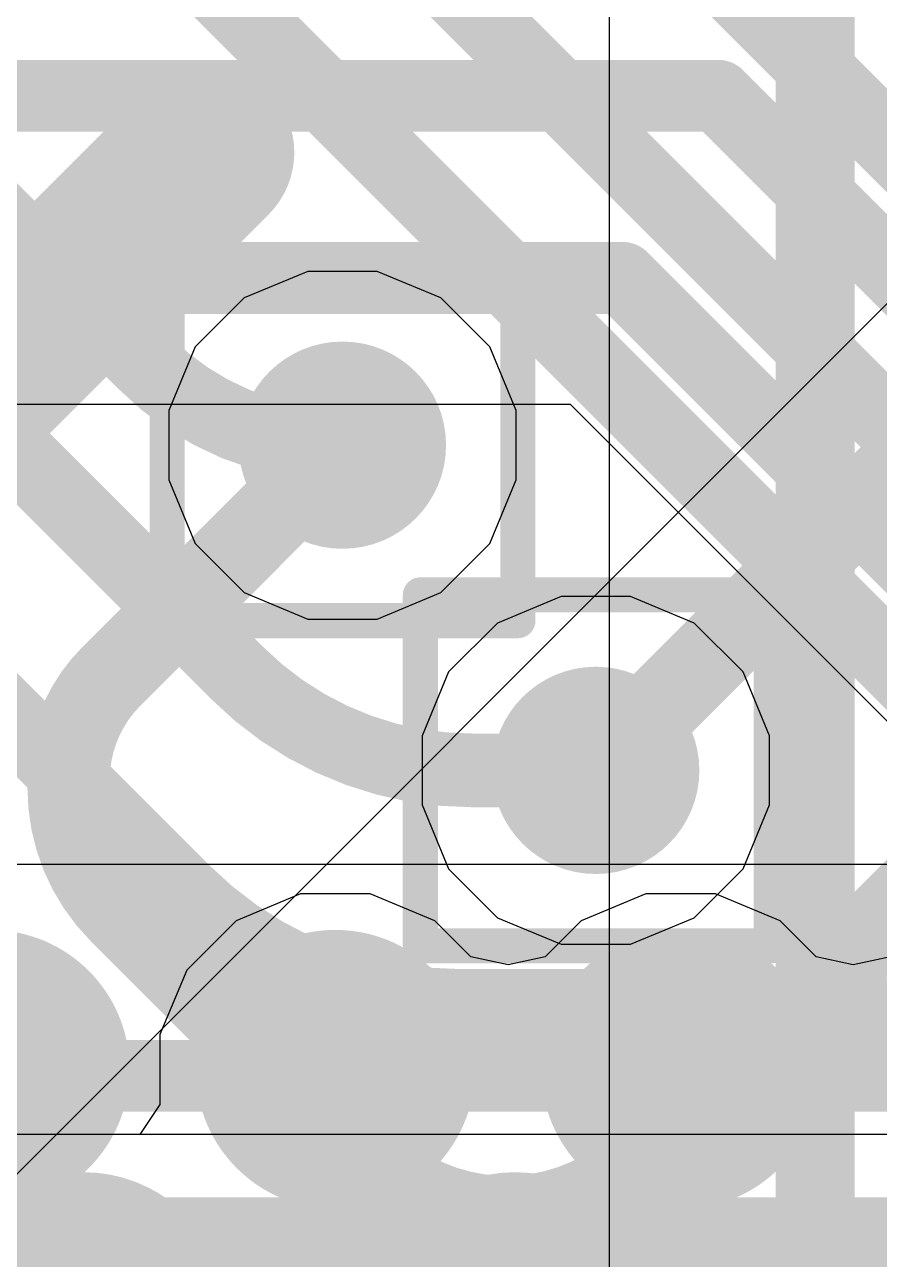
# Model space of a CAD drawing. Header units: inches. Extents: x -6 to 284, y -12 to 154.
# Drawn here: x 56.319 to 57.557, y -1.469 to 0.318 of the extents above; entities that cross this region are included whole.
import ezdxf

# ---------------------------------------------------------------- set-up
doc = ezdxf.new("R2010")
doc.units = ezdxf.units.IN
for name, color, linetype in [('Bottom Layer', 5, 'Continuous'), ('Bottom Paste', 16, 'Continuous'), ('Bottom Solder', 6, 'Continuous'), ('Drill Drawing', 1, 'Continuous'), ('GND-1', 16, 'Continuous'), ('PWR-1', 156, 'Continuous'), ('PWR-2', 130, 'Continuous'), ('Signal L1', 76, 'Continuous'), ('Top Layer', 1, 'Continuous'), ('Top Overlay', 2, 'Continuous'), ('Via Holes', 16, 'Continuous')]:
    doc.layers.add(name, color=color, linetype=linetype)

# ---------------------------------------------------------------- blocks, each defined once
blk = doc.blocks.new('FBGA_153_11_5_13__B_131')
at = {"layer": 'Bottom Layer'}
h = blk.add_hatch(color=5, dxfattribs=at)
edge = h.paths.add_edge_path()
edge.add_arc((-0.75000104, 3.25000112), 0.127, 0, 360)
h = blk.add_hatch(color=5, dxfattribs=at)
edge = h.paths.add_edge_path()
edge.add_arc((-0.2499995, 3.25000112), 0.127, 0, 360)
h = blk.add_hatch(color=5, dxfattribs=at)
edge = h.paths.add_edge_path()
edge.add_arc((0.2499995, 3.25000112), 0.127, 0, 360)
at = {"layer": 'Bottom Paste'}
h = blk.add_hatch(color=16, dxfattribs=at)
edge = h.paths.add_edge_path()
edge.add_arc((-0.75000104, 3.25000112), 0.127, 0, 360)
h = blk.add_hatch(color=16, dxfattribs=at)
edge = h.paths.add_edge_path()
edge.add_arc((-0.2499995, 3.25000112), 0.127, 0, 360)
h = blk.add_hatch(color=16, dxfattribs=at)
edge = h.paths.add_edge_path()
edge.add_arc((0.2499995, 3.25000112), 0.127, 0, 360)
at = {"layer": 'Bottom Solder'}
h = blk.add_hatch(color=6, dxfattribs=at)
edge = h.paths.add_edge_path()
edge.add_arc((-0.75000104, 3.25000112), 0.20200112, 0, 360)
h = blk.add_hatch(color=6, dxfattribs=at)
edge = h.paths.add_edge_path()
edge.add_arc((-0.2499995, 3.25000112), 0.20200112, 0, 360)
h = blk.add_hatch(color=6, dxfattribs=at)
edge = h.paths.add_edge_path()
edge.add_arc((0.2499995, 3.25000112), 0.20200112, 0, 360)
blk = doc.blocks.new('BGA_565_15_5_14_4__132')
at = {"layer": 'Top Overlay'}
blk.add_lwpolyline([(7.845000819999999, 7.295799479999999, 0.254, 0.254, 0), (4.219999179999999, 7.295799479999999, 0.254, 0.254, 0)], format="xyseb", dxfattribs=at)
blk.add_lwpolyline([(4.15649918, 7.295799479999999, 0.127, 0.127, 1), (4.28349918, 7.295799479999999, 0.127, 0.127, 1)], format="xyseb", close=True, dxfattribs=at)

msp = doc.modelspace()

# ---------------------------------------------------------------- hatches: boundary and pattern name
at = {"layer": 'GND-1'}
h = msp.add_hatch(color=16, dxfattribs=at)
edge = h.paths.add_edge_path()
edge.add_arc((56.7795537, -0.2907004599999999), 0.1499997, 0, 360)
h = msp.add_hatch(color=16, dxfattribs=at)
edge = h.paths.add_edge_path()
edge.add_arc((57.14633732, -0.76141834), 0.1499997, 0, 360)
at = {"layer": 'Signal L1'}
h = msp.add_hatch(color=76, dxfattribs=at)
edge = h.paths.add_edge_path()
edge.add_arc((56.7795537, -0.2907004599999999), 0.1499997, 0, 360)
h = msp.add_hatch(color=76, dxfattribs=at)
edge = h.paths.add_edge_path()
edge.add_arc((57.14633732, -0.76141834), 0.1499997, 0, 360)
at = {"layer": 'Top Layer'}
h = msp.add_hatch(color=1, dxfattribs=at)
edge = h.paths.add_edge_path()
edge.add_arc((56.7795537, -0.2907004599999999), 0.1499997, 0, 360)
h = msp.add_hatch(color=1, dxfattribs=at)
edge = h.paths.add_edge_path()
edge.add_arc((57.14633732, -0.76141834), 0.1499997, 0, 360)
at = {"layer": 'Via Holes'}
h = msp.add_hatch(color=7, dxfattribs=at)
edge = h.paths.add_edge_path()
edge.add_arc((56.7795537, -0.2907004599999999), 0.07499858, 0, 360)
h = msp.add_hatch(color=7, dxfattribs=at)
edge = h.paths.add_edge_path()
edge.add_arc((57.14633732, -0.76141834), 0.07499858, 0, 360)

# ---------------------------------------------------------------- linework, layer by layer
at = {"layer": 'Bottom Layer'}
for p, q in [((54.18509864, -0.23114), (57.10919235999999, -0.23114)), ((57.10919235999999, -0.23114), (57.72951624, -0.85146134)), ((56.7187588, -0.94036134), (56.62540363999999, -0.9790303)), ((56.81980508, -0.94036134), (56.7187588, -0.94036134)), ((56.91316024, -0.9790303), (56.81980508, -0.94036134)), ((57.2187578, -0.94036134), (57.12540264, -0.9790303)), ((57.31980408, -0.94036134), (57.2187578, -0.94036134)), ((57.41315923999999, -0.9790303), (57.31980408, -0.94036134)), ((56.62540363999999, -0.9790303), (56.5539509, -1.05048304)), ((56.96559853999999, -1.0314686), (56.91316024, -0.9790303)), ((57.12540264, -0.9790303), (57.07296434, -1.0314686)), ((57.46560007999999, -1.03147114), (57.41315923999999, -0.9790303)), ((57.01928143999999, -1.04302052), (56.96559853999999, -1.0314686)), ((57.07296434, -1.0314686), (57.01928143999999, -1.04302052)), ((57.51928044, -1.04302052), (57.46560007999999, -1.03147114)), ((57.57296333999999, -1.03147114), (57.51928044, -1.04302052)), ((56.5539509, -1.05048304), (56.51528194, -1.1438382)), ((56.51528194, -1.1438382), (56.51528194, -1.24488194)), ((56.51528194, -1.24488194), (56.48612527999999, -1.28851914)), ((61.51682896, -1.28851914), (54.93972756, -1.28851914)), ((56.48612527999999, -1.28851914), (56.05243805999999, -1.28851914))]:
    msp.add_line(p, q, dxfattribs=at)
for points in [[(51.42794387999999, 0.21502624, 0.10414, 0.10414, 0), (57.32324324, 0.21502624, 0.10414, 0.10414, 0)], [(57.32324324, 0.21502624, 0.10414, 0.10414, 0), (58.06217749999999, -0.52390802, 0.10414, 0.10414, 0)], [(51.31994308, -0.04856226, 0.10414, 0.10414, 0), (57.18482085999999, -0.04856226, 0.10414, 0.10414, 0)], [(57.18482085999999, -0.04856226, 0.10414, 0.10414, 0), (57.90492102, -0.76866242, 0.10414, 0.10414, 0)], [(56.12514302, -1.03647748, 0.2032, 0.2032, 0), (56.2692804, -1.18061486, 0.2032, 0.2032, 0)], [(56.2692804, -1.19436134, 0.2032, 0.2032, 0), (56.2692804, -1.18061486, 0.2032, 0.2032, 0)], [(55.7692814, -1.69436288, 0.2032, 0.2032, 0), (56.2692804, -1.19436388, 0.2032, 0.2032, 0)]]:
    msp.add_lwpolyline(points, format="xyseb", dxfattribs=at)
for points in [[(57.29720824, 0.21502624, 0.05207, 0.05207, 1), (57.34927824, 0.21502624, 0.05207, 0.05207, 1)], [(57.29720824, 0.21502624, 0.05207, 0.05207, 1), (57.34927824, 0.21502624, 0.05207, 0.05207, 1)], [(57.15878586, -0.04856226, 0.05207, 0.05207, 1), (57.21085585999999, -0.04856226, 0.05207, 0.05207, 1)], [(57.15878586, -0.04856226, 0.05207, 0.05207, 1), (57.21085585999999, -0.04856226, 0.05207, 0.05207, 1)], [(56.2184804, -1.18061486, 0.1016, 0.1016, 1), (56.32008039999999, -1.18061486, 0.1016, 0.1016, 1)], [(56.2184804, -1.18061486, 0.1016, 0.1016, 1), (56.32008039999999, -1.18061486, 0.1016, 0.1016, 1)], [(56.2184804, -1.19436134, 0.1016, 0.1016, 1), (56.32008039999999, -1.19436134, 0.1016, 0.1016, 1)], [(56.2184804, -1.19436388, 0.1016, 0.1016, 1), (56.32008039999999, -1.19436388, 0.1016, 0.1016, 1)]]:
    msp.add_lwpolyline(points, format="xyseb", close=True, dxfattribs=at)
at = {"layer": 'Drill Drawing'}
for points in [[(56.5255537, -0.03670046, 0.0508, 0.0508, 0), (57.0335537, -0.03670046, 0.0508, 0.0508, 0)], [(56.5255537, -0.5447004599999999, 0.0508, 0.0508, 0), (56.5255537, -0.03670046, 0.0508, 0.0508, 0)], [(57.0335537, -0.5447004599999999, 0.0508, 0.0508, 0), (57.0335537, -0.03670046, 0.0508, 0.0508, 0)], [(56.89233732, -0.50741834, 0.0508, 0.0508, 0), (57.40033732, -0.50741834, 0.0508, 0.0508, 0)], [(56.89233732, -1.01541834, 0.0508, 0.0508, 0), (56.89233732, -0.50741834, 0.0508, 0.0508, 0)], [(57.40033732, -1.01541834, 0.0508, 0.0508, 0), (57.40033732, -0.50741834, 0.0508, 0.0508, 0)], [(56.5255537, -0.5447004599999999, 0.0508, 0.0508, 0), (57.0335537, -0.5447004599999999, 0.0508, 0.0508, 0)], [(56.89233732, -1.01541834, 0.0508, 0.0508, 0), (57.40033732, -1.01541834, 0.0508, 0.0508, 0)]]:
    msp.add_lwpolyline(points, format="xyseb", dxfattribs=at)
for points in [[(56.51285369999999, -0.03670046, 0.0254, 0.0254, 1), (56.5382537, -0.03670046, 0.0254, 0.0254, 1)], [(56.51285369999999, -0.03670046, 0.0254, 0.0254, 1), (56.5382537, -0.03670046, 0.0254, 0.0254, 1)], [(57.02085369999999, -0.03670046, 0.0254, 0.0254, 1), (57.0462537, -0.03670046, 0.0254, 0.0254, 1)], [(57.02085369999999, -0.03670046, 0.0254, 0.0254, 1), (57.0462537, -0.03670046, 0.0254, 0.0254, 1)], [(56.87963731999999, -0.50741834, 0.0254, 0.0254, 1), (56.90503732, -0.50741834, 0.0254, 0.0254, 1)], [(56.87963731999999, -0.50741834, 0.0254, 0.0254, 1), (56.90503732, -0.50741834, 0.0254, 0.0254, 1)], [(57.38763731999999, -0.50741834, 0.0254, 0.0254, 1), (57.41303732, -0.50741834, 0.0254, 0.0254, 1)], [(57.38763731999999, -0.50741834, 0.0254, 0.0254, 1), (57.41303732, -0.50741834, 0.0254, 0.0254, 1)], [(56.51285369999999, -0.5447004599999999, 0.0254, 0.0254, 1), (56.5382537, -0.5447004599999999, 0.0254, 0.0254, 1)], [(56.51285369999999, -0.5447004599999999, 0.0254, 0.0254, 1), (56.5382537, -0.5447004599999999, 0.0254, 0.0254, 1)], [(57.02085369999999, -0.5447004599999999, 0.0254, 0.0254, 1), (57.0462537, -0.5447004599999999, 0.0254, 0.0254, 1)], [(57.02085369999999, -0.5447004599999999, 0.0254, 0.0254, 1), (57.0462537, -0.5447004599999999, 0.0254, 0.0254, 1)], [(56.87963731999999, -1.01541834, 0.0254, 0.0254, 1), (56.90503732, -1.01541834, 0.0254, 0.0254, 1)], [(56.87963731999999, -1.01541834, 0.0254, 0.0254, 1), (56.90503732, -1.01541834, 0.0254, 0.0254, 1)], [(57.38763731999999, -1.01541834, 0.0254, 0.0254, 1), (57.41303732, -1.01541834, 0.0254, 0.0254, 1)], [(57.38763731999999, -1.01541834, 0.0254, 0.0254, 1), (57.41303732, -1.01541834, 0.0254, 0.0254, 1)]]:
    msp.add_lwpolyline(points, format="xyseb", close=True, dxfattribs=at)
at = {"layer": 'GND-1'}
for p, q in [((56.72950808, -0.03910076), (56.6370343, -0.07740396)), ((56.82959932, -0.03910076), (56.72950808, -0.03910076)), ((56.92207309999999, -0.07740396), (56.82959932, -0.03910076)), ((56.6370343, -0.07740396), (56.5662572, -0.14818106)), ((56.99285019999999, -0.14818106), (56.92207309999999, -0.07740396)), ((56.5662572, -0.14818106), (56.52795399999999, -0.24065484)), ((57.0311534, -0.24065484), (56.99285019999999, -0.14818106)), ((56.52795399999999, -0.24065484), (56.52795399999999, -0.34074608)), ((57.0311534, -0.34074608), (57.0311534, -0.24065484)), ((56.52795399999999, -0.34074608), (56.5662572, -0.43321986)), ((56.99285019999999, -0.43321986), (57.0311534, -0.34074608)), ((56.5662572, -0.43321986), (56.6370343, -0.5039969599999999)), ((56.92207309999999, -0.5039969599999999), (56.99285019999999, -0.43321986)), ((56.6370343, -0.5039969599999999), (56.72950808, -0.5423001599999999)), ((56.82959932, -0.5423001599999999), (56.92207309999999, -0.5039969599999999)), ((57.0962917, -0.5098186399999999), (57.00381792, -0.54812184)), ((57.19638294, -0.5098186399999999), (57.0962917, -0.5098186399999999)), ((57.28885672000001, -0.54812184), (57.19638294, -0.5098186399999999)), ((56.72950808, -0.5423001599999999), (56.82959932, -0.5423001599999999)), ((57.00381792, -0.54812184), (56.93304082, -0.61889894)), ((57.35963381999999, -0.61889894), (57.28885672000001, -0.54812184)), ((56.93304082, -0.61889894), (56.89473761999999, -0.71137272)), ((57.39793702, -0.71137272), (57.35963381999999, -0.61889894)), ((56.89473761999999, -0.71137272), (56.89473761999999, -0.81146396)), ((57.39793702, -0.81146396), (57.39793702, -0.71137272)), ((56.89473761999999, -0.81146396), (56.93304082, -0.9039377399999999)), ((57.35963381999999, -0.9039377399999999), (57.39793702, -0.81146396)), ((56.93304082, -0.9039377399999999), (57.00381792, -0.97471484)), ((57.28885672000001, -0.97471484), (57.35963381999999, -0.9039377399999999)), ((57.00381792, -0.97471484), (57.0962917, -1.01301804)), ((57.19638294, -1.01301804), (57.28885672000001, -0.97471484)), ((57.0962917, -1.01301804), (57.19638294, -1.01301804))]:
    msp.add_line(p, q, dxfattribs=at)
at = {"layer": 'PWR-1'}
msp.add_line((57.16551685999999, 6.64059124), (57.16551685999999, -3.77004326), dxfattribs=at)
msp.add_lwpolyline([(57.46383732, -6.173028039999999, 0.1143, 0.1143, 0), (57.46383732, 3.8854507, 0.1143, 0.1143, 0)], format="xyseb", dxfattribs=at)
at = {"layer": 'PWR-2'}
msp.add_line((61.4964099, -0.8975039199999999), (56.28762682, -0.8975039199999999), dxfattribs=at)
for points in [[(54.4968303, -1.20357138, 0.10414, 0.10414, 0), (61.3548303, -1.20357138, 0.10414, 0.10414, 0)], [(54.61225044, -1.43150082, 0.10414, 0.10414, 0), (61.20115268, -1.43150082, 0.10414, 0.10414, 0)]]:
    msp.add_lwpolyline(points, format="xyseb", dxfattribs=at)
at = {"layer": 'Signal L1'}
for points in [[(57.14633732, -0.76141834, 0.11938, 0.11938, 0), (58.18043228, 0.27267662, 0.11938, 0.11938, 0)], [(56.44490869999999, -0.62534546, 0.11938, 0.11938, 0), (56.7795537, -0.2907004599999999, 0.11938, 0.11938, 0)], [(57.22744459999999, -1.31531106, 0.11938, 0.11938, 0), (58.060717, -0.48203866, 0.11938, 0.11938, 0)], [(56.38303683999999, -0.7743825, 0.11938, 0.11938, -0.1993227531663687), (56.44490869999999, -0.62534546, 0.11938, 0.11938, 0)], [(56.38303683999999, -0.7743825, 0.11938, 0.11938, 0), (56.38303938, -0.7870037599999999, 0.11938, 0.11938, 0)], [(56.45743344, -0.96660716, 0.11938, 0.11938, -0.1989105296910141), (56.38303938, -0.7870037599999999, 0.11938, 0.11938, 0)], [(56.45743089999999, -0.9666096999999999, 0.11938, 0.11938, 0), (56.81474032, -1.32392166, 0.11938, 0.11938, 0)], [(57.22251192, -1.32045456, 0.11938, 0.11938, -0.4215603635131119), (56.81474032, -1.32392166, 0.11938, 0.11938, 0)], [(57.22251192, -1.32045456, 0.11938, 0.11938, 0), (57.22744459999999, -1.31531106, 0.11938, 0.11938, 0)]]:
    msp.add_lwpolyline(points, format="xyseb", dxfattribs=at)
for points in [[(56.74970869999999, -0.2907004599999999, 0.05969, 0.05969, 1), (56.8093987, -0.2907004599999999, 0.05969, 0.05969, 1)], [(56.4150637, -0.62534546, 0.05969, 0.05969, 1), (56.4747537, -0.62534546, 0.05969, 0.05969, 1)], [(56.4150637, -0.62534546, 0.05969, 0.05969, 1), (56.4747537, -0.62534546, 0.05969, 0.05969, 1)], [(56.35319183999999, -0.7743825, 0.05969, 0.05969, 1), (56.41288184, -0.7743825, 0.05969, 0.05969, 1)], [(56.35319183999999, -0.7743825, 0.05969, 0.05969, 1), (56.41288184, -0.7743825, 0.05969, 0.05969, 1)], [(57.11649231999999, -0.76141834, 0.05969, 0.05969, 1), (57.17618232, -0.76141834, 0.05969, 0.05969, 1)], [(56.35319438, -0.7870037599999999, 0.05969, 0.05969, 1), (56.41288437999999, -0.7870037599999999, 0.05969, 0.05969, 1)], [(56.35319438, -0.7870037599999999, 0.05969, 0.05969, 1), (56.41288437999999, -0.7870037599999999, 0.05969, 0.05969, 1)], [(56.4275859, -0.9666096999999999, 0.05969, 0.05969, 1), (56.48727589999999, -0.9666096999999999, 0.05969, 0.05969, 1)], [(56.42758843999999, -0.96660716, 0.05969, 0.05969, 1), (56.48727844, -0.96660716, 0.05969, 0.05969, 1)], [(56.78489532, -1.32392166, 0.05969, 0.05969, 1), (56.84458532, -1.32392166, 0.05969, 0.05969, 1)], [(56.78489532, -1.32392166, 0.05969, 0.05969, 1), (56.84458532, -1.32392166, 0.05969, 0.05969, 1)], [(57.19266691999999, -1.32045456, 0.05969, 0.05969, 1), (57.25235692, -1.32045456, 0.05969, 0.05969, 1)], [(57.19266691999999, -1.32045456, 0.05969, 0.05969, 1), (57.25235692, -1.32045456, 0.05969, 0.05969, 1)], [(57.1975996, -1.31531106, 0.05969, 0.05969, 1), (57.25728959999999, -1.31531106, 0.05969, 0.05969, 1)], [(57.1975996, -1.31531106, 0.05969, 0.05969, 1), (57.25728959999999, -1.31531106, 0.05969, 0.05969, 1)]]:
    msp.add_lwpolyline(points, format="xyseb", close=True, dxfattribs=at)
at = {"layer": 'Top Layer'}
msp.add_line((66.39227006, 8.7386287), (54.18816949999999, -3.46547186), dxfattribs=at)
for points in [[(56.73978492000001, 0.9786340599999999, 0.10668, 0.10668, 0), (59.13039736, -1.41197838, 0.10668, 0.10668, 0)], [(56.52923924, 0.78059788, 0.10414, 0.10414, 0), (58.97555388, -1.66571676, 0.10414, 0.10414, 0)], [(56.47159648, 0.4976342599999999, 0.10668, 0.10668, 0), (58.95255672, -1.98332598, 0.10668, 0.10668, 0)], [(56.06357088, 0.25784556, 0.10668, 0.10668, 0), (56.49383418, -0.17241774, 0.10668, 0.10668, 0)], [(55.88520446, 0.12143232, 0.10668, 0.10668, 0), (56.62692255999999, -0.62028578, 0.10668, 0.10668, 0)], [(55.68070398, -0.06804914, 0.10668, 0.10668, 0), (56.54935096, -0.93669612, 0.10668, 0.10668, 0)], [(56.49383418, -0.17241774, 0.10668, 0.10668, -9.714863018681904e-05), (56.49372242, -0.17230598, 0.10668, 0.10668, 0)], [(56.7795537, -0.2907004599999999, 0.10668, 0.10668, -0.198809597555735), (56.49383418, -0.17241774, 0.10668, 0.10668, 0)], [(56.62692255999999, -0.62028578, 0.10668, 0.10668, 0), (56.6269251, -0.62028578, 0.10668, 0.10668, 0)], [(56.9676534, -0.76141834, 0.10668, 0.10668, -0.198912367379658), (56.6269251, -0.62028578, 0.10668, 0.10668, 0)], [(56.9676534, -0.76141834, 0.10668, 0.10668, 0), (57.14633732, -0.76141834, 0.10668, 0.10668, 0)], [(56.94919268, -1.10231936, 0.10668, 0.10668, -0.1989147022041459), (56.54934588, -0.9367012, 0.10668, 0.10668, 0)], [(56.94919268, -1.10231682, 0.10668, 0.10668, 0), (57.45383988, -1.10231682, 0.10668, 0.10668, 0)], [(57.45384241999999, -1.10231682, 0.10668, 0.10668, -0.199249495596992), (57.82823587999999, -1.258062, 0.10668, 0.10668, 0)], [(56.14660348, -1.39641834, 0.10668, 0.10668, 0), (56.40465731999999, -1.39641834, 0.10668, 0.10668, 0)], [(56.40465731999999, -1.39641834, 0.10668, 0.10668, -0.4142135623730951), (56.56086732, -1.55262834, 0.10668, 0.10668, 0)], [(56.87328732, -1.55262834, 0.10668, 0.10668, -0.9999999999999999), (57.18570732, -1.55262834, 0.10668, 0.10668, 0)]]:
    msp.add_lwpolyline(points, format="xyseb", dxfattribs=at)
for points in [[(56.46705241999999, -0.17230598, 0.05333999999999999, 0.05333999999999999, 1), (56.52039241999999, -0.17230598, 0.05333999999999999, 0.05333999999999999, 1)], [(56.46716417999999, -0.17241774, 0.05333999999999999, 0.05333999999999999, 1), (56.52050417999999, -0.17241774, 0.05333999999999999, 0.05333999999999999, 1)], [(56.46716417999999, -0.17241774, 0.05333999999999999, 0.05333999999999999, 1), (56.52050417999999, -0.17241774, 0.05333999999999999, 0.05333999999999999, 1)], [(56.46716417999999, -0.17241774, 0.05333999999999999, 0.05333999999999999, 1), (56.52050417999999, -0.17241774, 0.05333999999999999, 0.05333999999999999, 1)], [(56.7528837, -0.2907004599999999, 0.05333999999999999, 0.05333999999999999, 1), (56.8062237, -0.2907004599999999, 0.05333999999999999, 0.05333999999999999, 1)], [(56.60025255999999, -0.62028578, 0.05333999999999999, 0.05333999999999999, 1), (56.65359256, -0.62028578, 0.05333999999999999, 0.05333999999999999, 1)], [(56.60025255999999, -0.62028578, 0.05333999999999999, 0.05333999999999999, 1), (56.65359256, -0.62028578, 0.05333999999999999, 0.05333999999999999, 1)], [(56.60025509999999, -0.62028578, 0.05333999999999999, 0.05333999999999999, 1), (56.65359509999999, -0.62028578, 0.05333999999999999, 0.05333999999999999, 1)], [(56.60025509999999, -0.62028578, 0.05333999999999999, 0.05333999999999999, 1), (56.65359509999999, -0.62028578, 0.05333999999999999, 0.05333999999999999, 1)], [(56.94098339999999, -0.76141834, 0.05333999999999999, 0.05333999999999999, 1), (56.9943234, -0.76141834, 0.05333999999999999, 0.05333999999999999, 1)], [(56.94098339999999, -0.76141834, 0.05333999999999999, 0.05333999999999999, 1), (56.9943234, -0.76141834, 0.05333999999999999, 0.05333999999999999, 1)], [(57.11966732, -0.76141834, 0.05333999999999999, 0.05333999999999999, 1), (57.17300732, -0.76141834, 0.05333999999999999, 0.05333999999999999, 1)], [(56.52267587999999, -0.9367012, 0.05333999999999999, 0.05333999999999999, 1), (56.57601588, -0.9367012, 0.05333999999999999, 0.05333999999999999, 1)], [(56.52268096, -0.93669612, 0.05333999999999999, 0.05333999999999999, 1), (56.57602095999999, -0.93669612, 0.05333999999999999, 0.05333999999999999, 1)], [(56.92252268, -1.10231682, 0.05333999999999999, 0.05333999999999999, 1), (56.97586268, -1.10231682, 0.05333999999999999, 0.05333999999999999, 1)], [(56.92252268, -1.10231936, 0.05333999999999999, 0.05333999999999999, 1), (56.97586268, -1.10231936, 0.05333999999999999, 0.05333999999999999, 1)], [(57.42716987999999, -1.10231682, 0.05333999999999999, 0.05333999999999999, 1), (57.48050987999999, -1.10231682, 0.05333999999999999, 0.05333999999999999, 1)], [(57.42717242000001, -1.10231682, 0.05333999999999999, 0.05333999999999999, 1), (57.48051242, -1.10231682, 0.05333999999999999, 0.05333999999999999, 1)], [(56.37798732, -1.39641834, 0.05333999999999999, 0.05333999999999999, 1), (56.43132732, -1.39641834, 0.05333999999999999, 0.05333999999999999, 1)], [(56.37798732, -1.39641834, 0.05333999999999999, 0.05333999999999999, 1), (56.43132732, -1.39641834, 0.05333999999999999, 0.05333999999999999, 1)]]:
    msp.add_lwpolyline(points, format="xyseb", close=True, dxfattribs=at)

# ---------------------------------------------------------------- block references
at = {"rotation": 225}
msp.add_blockref('BGA_565_15_5_14_4__132', (54.40792014, 8.2759296), dxfattribs=at)
msp.add_blockref('FBGA_153_11_5_13__B_131', (57.01928143999999, -4.44436246))

doc.saveas('drawing.dxf')
